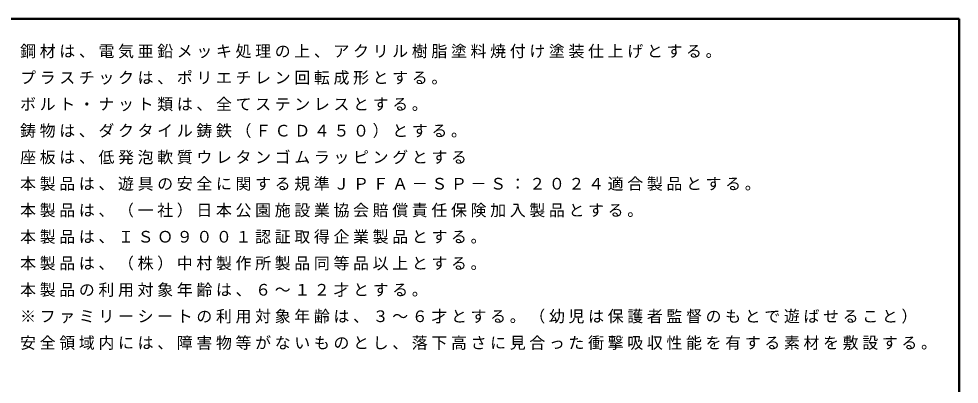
# Model space of a CAD drawing. Units: millimetres on the paper. Extents: x -385 to 0, y -19 to 267.
# Drawn here: x -141.8 to 0, y 211.9 to 267 of the extents above; entities that cross this region are included whole.
import ezdxf

# ---------------------------------------------------------------- set-up
doc = ezdxf.new("R2010")
doc.units = ezdxf.units.MM
doc.layers.add('LY_1', color=7, linetype='Continuous', lineweight=25)
doc.layers.add('LY_2', color=7, linetype='Continuous', lineweight=13)
doc.styles.add('ＭＳ ゴシック', font='')
doc.styles.get('ＭＳ ゴシック').set_extended_font_data('MS Gothic')

msp = doc.modelspace()

# ---------------------------------------------------------------- linework, layer by layer
at = {"layer": 'LY_2', "lineweight": 50}
for p, q in [((0, 267), (-385, 267)), ((0, 0), (0, 267))]:
    msp.add_line(p, q, dxfattribs=at)

# ---------------------------------------------------------------- texts
at = {"layer": 'LY_1', "color": 2, "char_height": 1.76, "attachment_point": 1, "style": 'ＭＳ ゴシック'}
for s, insert in [('\\T1.23;鋼材は、電気亜鉛メッキ処理の上、アクリル樹脂塗料焼付け塗装仕上げとする。', (-141.58, 262.999)), ('\\T1.23;プラスチックは、ポリエチレン回転成形とする。', (-141.58, 258.999)), ('\\T1.23;ボルト・ナット類は、全てステンレスとする。', (-141.58, 254.999)), ('\\T1.23;鋳物は、ダクタイル鋳鉄（ＦＣＤ４５０）とする。', (-141.58, 250.999)), ('\\T1.23;座板は、低発泡軟質ウレタンゴムラッピングとする', (-141.58, 246.999)), ('\\T1.23;本製品は、遊具の安全に関する規準ＪＰＦＡ－ＳＰ－Ｓ：２０２４適合製品とする。', (-141.58, 242.999)), ('\\T1.23;本製品は、（一社）日本公園施設業協会賠償責任保険加入製品とする。', (-141.58, 238.999)), ('\\T1.23;本製品は、ＩＳＯ９００１認証取得企業製品とする。', (-141.58, 234.999)), ('\\T1.23;本製品は、（株）中村製作所製品同等品以上とする。', (-141.58, 230.999)), ('\\T1.23;本製品の利用対象年齢は、６～１２才とする。', (-141.58, 226.999)), ('\\T1.23;※ファミリーシートの利用対象年齢は、３～６才とする。（幼児は保護者監督のもとで遊ばせること）', (-141.58, 222.999)), ('\\T1.23;安全領域内には、障害物等がないものとし、落下高さに見合った衝撃吸収性能を有する素材を敷設する。', (-141.58, 218.999))]:
    msp.add_mtext(s, dxfattribs=dict(at, insert=insert))

doc.saveas('drawing.dxf')
